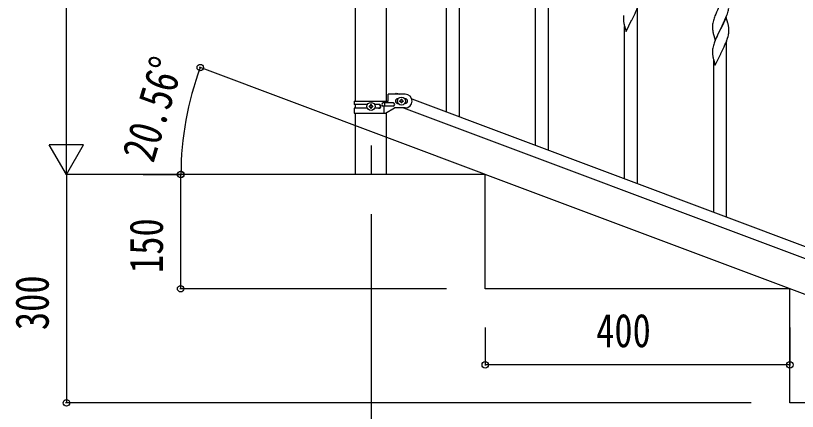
# Model space of a CAD drawing. Units: millimetres, scale not verified. Extents: x -4015 to 4015, y -2862 to 2860.
# Drawn here: x 13 to 1040, y 649 to 1169 of the extents above; entities that cross this region are included whole.
import ezdxf
from ezdxf.enums import TextEntityAlignment as Align

# ---------------------------------------------------------------- set-up
doc = ezdxf.new("R2010")
doc.units = ezdxf.units.MM
doc.header["$LTSCALE"] = 10
doc.layers.add('0-3_YKK_A1', color=4, linetype='Continuous')
doc.layers.add('0-4_YKK_D', color=6, linetype='Continuous')
doc.styles.add('ＭＳ ゴシック', font='')
doc.styles.get('ＭＳ ゴシック').set_extended_font_data('MS Gothic')

msp = doc.modelspace()

# ---------------------------------------------------------------- linework, layer by layer
at = {"layer": '0-3_YKK_A1'}
for p, q in [((459.44, 1056.45), (459.44, 1890.1)), ((499.94, 1056.45), (499.94, 1890.1)), ((595.69, 1036.01), (595.69, 1267.15)), ((578.69, 1042.39), (578.69, 1241.95)), ((712.69, 992.13), (712.69, 1223.27)), ((695.69, 998.5), (695.69, 1198.06)), ((829.69, 948.24), (829.69, 1179.39)), ((812.69, 954.62), (812.69, 1154.18)), ((946.69, 904.36), (946.69, 1135.5)), ((929.69, 910.74), (929.69, 1110.3)), ((502.19, 1056.45), (502.19, 1065.45)), ((524.69, 1065.45), (502.19, 1065.45)), ((512.38, 1065.45), (512.96, 1066.98)), ((512.96, 1066.98), (517.05, 1065.45)), ((514.69, 1059.45), (515.32, 1059.45)), ((524.06, 1059.45), (524.69, 1059.45)), ((533.19, 1059.39), (1237.05, 795.39)), ((457.69, 1056.45), (457.69, 1051.95)), ((457.69, 1056.45), (502.19, 1056.45)), ((475.01, 1051.95), (457.69, 1051.95)), ((459.44, 1046.95), (459.44, 1051.95)), ((478.25, 1049.92), (477.29, 1049.92)), ((481.13, 1048.96), (482.09, 1048.96)), ((490.28, 1051.95), (484.36, 1051.95)), ((508.89, 1053.95), (495.81, 1053.95)), ((508.89, 1049.95), (495.81, 1049.95)), ((496.66, 1056.45), (496.66, 1053.95)), ((496.66, 1049.95), (496.66, 1040.45)), ((497.21, 1053.95), (497.21, 1049.95)), ((498.56, 1040.45), (510.69, 1047.45)), ((524.69, 1047.45), (510.69, 1047.45)), ((514.69, 1053.45), (515.32, 1053.45)), ((518.25, 1055.97), (517.29, 1055.97)), ((521.13, 1056.93), (522.09, 1056.93)), ((522.33, 1047.45), (1226.18, 783.44)), ((524.06, 1053.45), (524.69, 1053.45)), ((457.69, 1046.95), (457.69, 1040.45)), ((475.02, 1046.95), (457.69, 1046.95)), ((457.69, 1040.45), (498.56, 1040.45)), ((459.44, 960.1), (459.44, 1040.45)), ((490.28, 1046.95), (484.36, 1046.95)), ((499.94, 960.1), (499.94, 1041.24)), ((479.69, 998.22), (479.69, 960.1)), ((499.94, 960.1), (459.44, 960.1)), ((1429.69, 660.1), (629.69, 960.1)), ((1029.69, 660.1), (1029.69, 810.1)), ((1429.69, 660.1), (1029.69, 660.1))]:
    msp.add_line(p, q, dxfattribs=at)
for points in [[(946.09, 1199.17), (938.86, 1184.31), (938.7, 1183.98), (935.7, 1178), (934.59, 1175.67), (933.47, 1173.24), (932.39, 1170.75), (931.36, 1168.21), (930.79, 1166.69)], [(811.91, 1157.14), (812.12, 1156.2), (812.37, 1155.24), (814.64, 1147.6), (821.86, 1162.45), (822.03, 1162.78), (823.75, 1166.17), (825.47, 1169.69), (826.37, 1171.57), (827.48, 1174.02), (828.55, 1176.53), (829.75, 1179.57), (830.48, 1181.58), (830.97, 1183.08), (831.54, 1185.03), (832, 1186.92), (832.27, 1188.29), (832.46, 1189.61)], [(928.91, 1146.13), (929.12, 1145.19), (929.44, 1143.98), (929.8, 1142.72), (931.64, 1136.58), (938.86, 1151.44), (939.03, 1151.77), (940.75, 1155.16), (942.7, 1159.14), (943.37, 1160.56), (944.48, 1163), (945.76, 1166.02), (946.94, 1169.06), (947.65, 1171.07), (948.12, 1172.55), (948.67, 1174.49), (949, 1175.91), (949.27, 1177.27), (949.46, 1178.59)], [(811.19, 1167.33), (811.15, 1166.52), (811.14, 1166.12), (811.16, 1164.26), (811.19, 1163.25), (811.24, 1162.31), (811.32, 1161.14)], [(929.76, 1163.69), (929.32, 1162.22), (928.83, 1160.31), (928.54, 1158.92), (928.32, 1157.59)], [(946.09, 1166.3), (938.86, 1151.44), (938.52, 1150.77), (935.25, 1144.21), (934.14, 1141.84), (933.03, 1139.38), (931.56, 1135.85), (930.79, 1133.82)], [(948.82, 1156.76), (948.6, 1157.7), (948.35, 1158.65), (946.09, 1166.3)], [(928.19, 1156.31), (928.15, 1155.5), (928.14, 1155.1), (928.16, 1153.24), (928.19, 1152.23), (928.24, 1151.29), (928.32, 1150.13)], [(949.56, 1146.98), (949.58, 1147.78), (949.58, 1148.92), (949.53, 1150.65), (949.47, 1151.89), (949.36, 1153.3)], [(928.91, 1113.26), (929.12, 1112.32), (929.37, 1111.36), (931.64, 1103.71), (938.86, 1118.57), (939.03, 1118.9), (940.75, 1122.29), (942.47, 1125.8), (943.37, 1127.69), (944.48, 1130.14), (945.55, 1132.64), (946.75, 1135.68), (947.48, 1137.7), (947.97, 1139.19), (948.54, 1141.15), (949, 1143.04), (949.27, 1144.41), (949.46, 1145.72)], [(929.76, 1130.82), (929.32, 1129.35), (928.83, 1127.44), (928.54, 1126.06), (928.32, 1124.72)], [(928.19, 1123.45), (928.15, 1122.63), (928.14, 1122.24), (928.16, 1120.38), (928.19, 1119.37), (928.24, 1118.42), (928.32, 1117.26)], [(519.21, 1057.89), (519.21, 1058.85), (520.17, 1058.85), (520.17, 1057.89)], [(477.29, 1049.92), (477.29, 1048.96), (478.25, 1048.96)], [(480.17, 1050.88), (480.17, 1051.84), (479.21, 1051.84), (479.21, 1050.88)], [(479.21, 1048), (479.21, 1047.04), (480.17, 1047.04), (480.17, 1048)], [(482.09, 1048.96), (482.09, 1049.92), (481.13, 1049.92)], [(517.29, 1055.97), (517.29, 1056.93), (518.25, 1056.93)], [(520.17, 1055.01), (520.17, 1054.05), (519.21, 1054.05), (519.21, 1055.01)], [(522.09, 1056.93), (522.09, 1055.97), (521.13, 1055.97)], [(1029.69, 810.1), (629.69, 810.1), (629.69, 960.1), (229.69, 960.1)]]:
    msp.add_lwpolyline(points, dxfattribs=at)
for centre in [(519.69, 1056.45), (479.69, 1049.44)]:
    msp.add_circle(centre, 5.3, dxfattribs=at)
for centre, radius, start, end in [((843.14, 1164.72), 32.06, 173.03459, 175.32634), ((851.2, 1164.6), 40.03, 184.94929, 187.24105), ((1005.43, 1139.44), 79.46, 159.94312, 162.23488), ((871.98, 1168.84), 61.2, 188.73397, 191.02572), ((960.18, 1153.7), 32.09, 173.04137, 175.33313), ((968.16, 1153.58), 39.99, 184.955, 187.24675), ((907.33, 1148.05), 42.39, 9.56096, 11.85272), ((904.56, 1148.45), 45.06, 6.18616, 8.47791), ((988.95, 1157.83), 61.18, 188.73798, 191.02974), ((918.15, 1148.97), 31.48, 354.06969, 356.36145), ((1005.4, 1106.57), 79.44, 159.93728, 162.22903), ((960.14, 1120.83), 32.06, 173.03459, 175.32634), ((968.2, 1120.71), 40.03, 184.94929, 187.24105), ((988.98, 1124.96), 61.2, 188.73397, 191.02572), ((514.69, 1056.45), 3, 90, 270), ((518.25, 1057.89), 0.96, 270, 0), ((521.13, 1057.89), 0.96, 180, 270), ((524.69, 1056.45), 9, 270, 90), ((524.69, 1056.45), 3, 270, 90), ((478.25, 1050.88), 0.96, 270, 0), ((478.25, 1048), 0.96, 0, 90), ((481.13, 1050.88), 0.96, 180, 270), ((481.13, 1048), 0.96, 90, 180), ((489.53, 1049.45), 2.5, 270, 90), ((490.28, 1049.45), 2.5, 270, 90), ((495.81, 1051.95), 2, 90, 270), ((508.89, 1051.95), 2, 270, 90), ((518.25, 1055.01), 0.96, 0, 90), ((521.13, 1055.01), 0.96, 90, 180)]:
    msp.add_arc(centre, radius, start, end, dxfattribs=at)
at = {"layer": '0-4_YKK_D'}
for p, q in [((79.69, 1005.1), (79.69, 1915.1)), ((628.75, 960.45), (254.6, 1100.76)), ((79.69, 960.1), (79.69, 1038.04)), ((79.69, 960.1), (57.19, 999.07)), ((102.19, 999.07), (57.19, 999.07)), ((79.69, 960.1), (102.19, 999.07)), ((183.69, 960.1), (78.69, 960.1)), ((254.94, 960.1), (78.69, 960.1)), ((79.69, 960.1), (79.69, 660.1)), ((180.69, 960.1), (230.69, 960.1)), ((229.69, 960.1), (229.69, 810.1)), ((479.69, 908.1), (479.69, 509.1)), ((578.69, 810.1), (228.69, 810.1)), ((629.69, 759.1), (629.69, 709.1)), ((1029.69, 759.1), (1029.69, 709.1)), ((1029.69, 710.1), (629.69, 710.1)), ((978.69, 660.1), (78.69, 660.1))]:
    msp.add_line(p, q, dxfattribs=at)
for centre in [(255.54, 1100.41), (229.69, 960.1), (230.1, 960.1), (229.69, 810.1), (629.69, 710.1), (1029.69, 710.1), (79.69, 660.1)]:
    msp.add_circle(centre, 4.25, dxfattribs=at)
msp.add_arc((629.69, 960.1), 399.59, 159.44395, 180, dxfattribs=at)

# ---------------------------------------------------------------- texts
at = {"layer": '0-4_YKK_D', "style": 'ＭＳ ゴシック', "width": 0.8}
for s, rotation, p in [('20.56°', 73.079, (206.54, 970.09)), ('150', 90, (219.69, 830.7)), ('300', 90, (69.69, 755.7))]:
    msp.add_text(s, height=43.99, rotation=rotation, dxfattribs=at).set_placement(p, align=Align.BOTTOM_LEFT)
msp.add_text('400', height=43.99, dxfattribs=at).set_placement((775.29, 720.1), align=Align.BOTTOM_LEFT)

doc.saveas('drawing.dxf')
